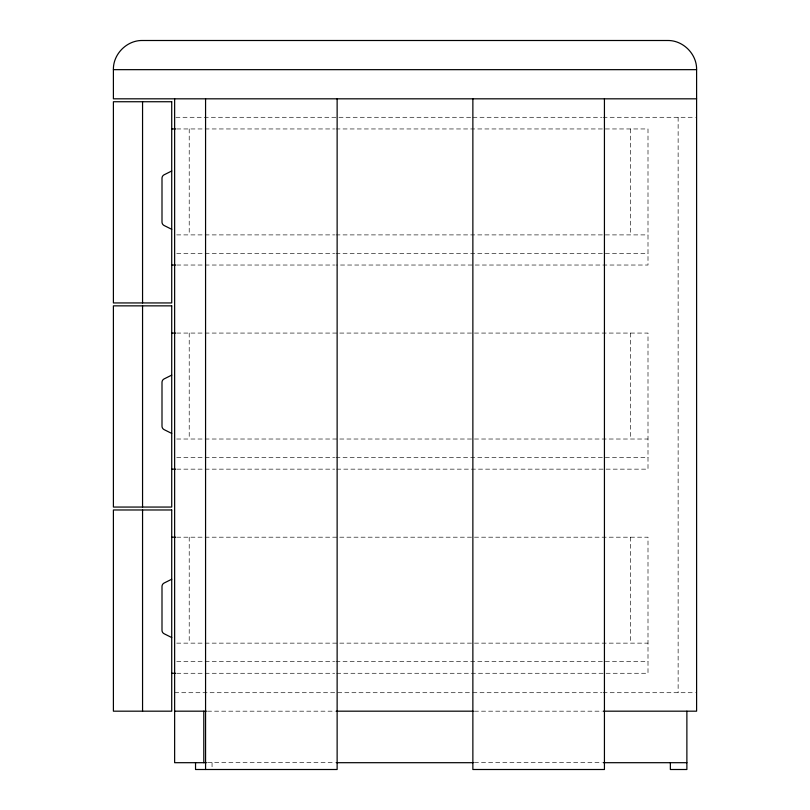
<?xml version="1.0" encoding="UTF-8"?>
<svg xmlns="http://www.w3.org/2000/svg" width="810" height="810" viewBox="0 0 810 810"><rect width="100%" height="100%" fill="white"/><g stroke="black" fill="none" stroke-linecap="round" stroke-linejoin="round"><path stroke-width="0.61" stroke-dasharray="4.05 3.04" d="M175.902 117.288L471.633 117.288M472.898 117.288L601.81 117.288M603.075 117.288L695.365 117.288M176.722 128.952L334.692 128.952M335.958 128.952L648 128.952L648 265.032L335.958 265.032M176.722 234.9L334.692 234.9M335.958 234.9L648 234.9M176.772 253.368L334.692 253.368M335.958 253.368L648 253.368M176.772 265.032L334.692 265.032M176.722 333.072L648 333.072L648 469.152L335.958 469.152M176.722 439.02L648 439.02M176.772 457.488L334.692 457.488M335.958 457.488L648 457.488M176.772 469.152L334.692 469.152M176.722 537.192L648 537.192L648 673.272L335.958 673.272M176.722 643.14L648 643.14M176.772 661.608L334.692 661.608M335.958 661.608L648 661.608M176.772 673.272L334.692 673.272M174.636 692.712L471.633 692.712M472.898 692.712L601.81 692.712M603.075 692.712L695.365 692.712M207.492 711.18L335.32 711.18M474.427 711.18L602.154 711.18M207.593 762.696L335.32 762.696M474.427 762.696L602.154 762.696M678.132 117.288L678.132 692.712M630.504 128.952L630.504 234.9M630.504 333.072L630.504 439.02M630.504 537.192L630.504 643.14M212.058 762.696L212.058 768.366M189.216 128.952L189.216 234.9M189.216 333.072L189.216 439.02M189.216 537.192L189.216 643.14"/><path stroke-width="1.21" d="M696.6 98.82L113.4 98.82L113.4 69.66C113.005 54.078 126.978 40.105 142.56 40.5L667.44 40.5C683.022 40.105 696.995 54.078 696.6 69.66L696.6 711.18L603.42 711.18M171.72 170.991L164.147 174.778A3.888 3.888 0 0 0 162 178.251L162 222.051A3.888 3.888 0 0 0 164.147 225.524L171.72 229.311M171.72 375.111L164.147 378.898A3.888 3.888 0 0 0 162 382.371L162 426.171A3.888 3.888 0 0 0 164.147 429.644L171.72 433.431M171.72 579.231L164.147 583.018A3.888 3.888 0 0 0 162 586.491L162 630.291A3.888 3.888 0 0 0 164.147 633.764L171.72 637.551M113.4 69.66L696.6 69.66M171.72 128.952L175.507 128.952M171.72 265.032L175.507 265.032M171.72 333.072L175.507 333.072M171.72 469.152L175.507 469.152M171.72 537.192L175.507 537.192M171.72 673.272L175.507 673.272M174.636 711.18L206.327 711.18M336.403 711.18L473.161 711.18M206.327 762.696L174.636 762.696L174.636 98.82M336.585 762.696L473.161 762.696M603.42 762.696L686.88 762.696M686.88 711.18L686.88 769.5L670.356 769.5L670.356 762.696M604.432 98.82L604.432 769.5L472.868 769.5L472.868 98.82M337.132 98.82L337.132 769.5L195.534 769.5L195.534 762.696M205.568 98.82L205.568 769.5M203.796 711.18L203.796 762.696M142.56 101.736L142.56 302.94M142.56 305.856L142.56 507.06M142.56 509.976L142.56 711.18M171.72 101.736L113.4 101.736L113.4 302.94L171.72 302.94L171.72 101.736M171.72 305.856L113.4 305.856L113.4 507.06L171.72 507.06L171.72 305.856M171.72 509.976L113.4 509.976L113.4 711.18L171.72 711.18L171.72 509.976"/></g></svg>
